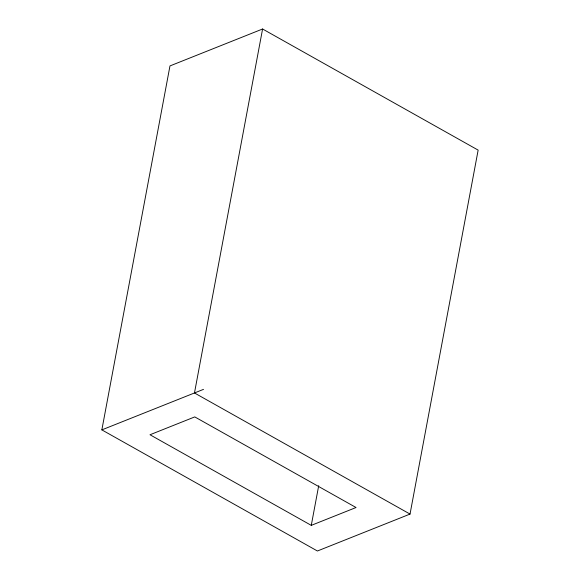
<?xml version="1.0" encoding="UTF-8"?>
<svg xmlns="http://www.w3.org/2000/svg" width="580" height="580" viewBox="0 0 580 580"><rect width="100%" height="100%" fill="white"/><g stroke="black" fill="none" stroke-linecap="round" stroke-linejoin="round"><path stroke-width="0.87" d="M101.855 429.882L169.969 65.924L262.588 29L478.145 150.118L410.031 514.076L317.412 551L101.855 429.882L203.507 389.361M262.588 29L194.474 392.964L410.031 514.076M311.271 525.364L356.048 507.522L194.771 416.904L150.002 434.753L311.271 525.364L318.703 485.692"/></g></svg>
